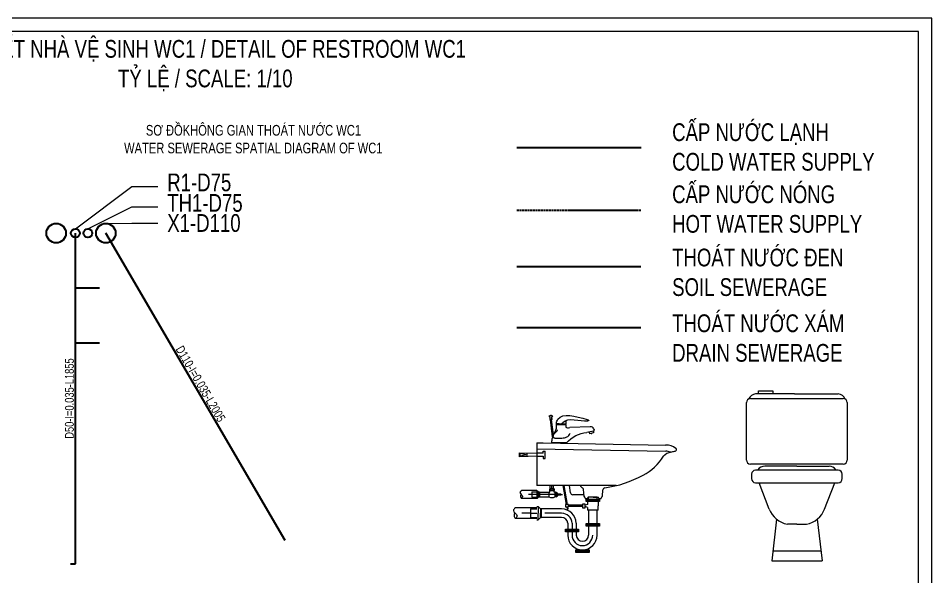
# Model space of a CAD drawing. Header units: millimetres. Extents: x -819040 to 60987, y -269988 to 131461.
# Drawn here: x -32618 to -6877, y -70318 to -54583 of the extents above; entities that cross this region are included whole.
import ezdxf
from ezdxf.xclip import XClip

# ---------------------------------------------------------------- set-up
doc = ezdxf.new("R2010")
doc.units = ezdxf.units.MM
doc.header["$XCLIPFRAME"] = 0
doc.linetypes.add('ACAD_ISO02W100', pattern=[15, 12, -3])
doc.linetypes.add('ACAD_ISO03W100', pattern=[30, 12, -18])
doc.layers.get('0').update_dxf_attribs({"lineweight": 9})
doc.layers.get('Defpoints').update_dxf_attribs({"lineweight": 9})
for name, color, linetype, lineweight in [('CAP LANH-CAT', 4, 'Continuous', 30), ('CAP LANH-CONTINOUS', 4, 'Continuous', 30), ('CAP NONG-HIDDEN', 1, 'ACAD_ISO02W100', 30), ('GHI CHU', 51, 'Continuous', 9), ('GHI CHU @ 10', 51, 'Continuous', 9), ('GHI CHU @ 100', 51, 'Continuous', 9), ('HOP KI THUAT', 11, 'Continuous', 9), ('KHUNG GIAY-A2', 7, 'Continuous', 9), ('KICH THUOC', 21, 'Continuous', 13), ('KICH THUOC @ 10', 21, 'Continuous', 13), ('THOAT HOI-CONTINOUS', 2, 'Continuous', 30), ('THOAT RUA-CONTINOUS', 3, 'Continuous', 30), ('THOAT RUA-MIENG BAT', 3, 'ONG_THOAT', 30), ('THOAT XI-CONTINOUS', 6, 'Continuous', 30), ('THOAT XI-MIENG BAT', 6, 'ONG_THOAT', 30), ('XCLIP', 51, 'ACAD_ISO03W100', 9)]:
    doc.layers.add(name, color=color, linetype=linetype, lineweight=lineweight)
doc.styles.add('KICH THUOC', font='arial.ttf', dxfattribs={"width": 0.75})
doc.styles.get("Standard").update_dxf_attribs({"font": 'arial.ttf', "width": 0.75})
doc.styles.add('TCVN-10', font='arial.ttf', dxfattribs={"width": 0.75, "height": 10})
doc.styles.add('TCVN-2.5', font='arial.ttf', dxfattribs={"width": 0.75, "height": 2.5})
doc.linetypes.add('ONG_THOAT', pattern='A,6,-1,[")",Standard,S=2,R=0,X=-0.466667,Y=-1],-0.2', length=7.2)
doc.dimstyles.new('TCVN-2.5', dxfattribs={"dimtxt": 2.5, "dimasz": 1.2, "dimexe": 1.2, "dimexo": 0, "dimgap": 0.8, "dimtad": 1, "dimtoh": 1, "dimdec": 0, "dimzin": 0, "dimdsep": 46, "dimtxsty": 'KICH THUOC', "dimblk": 'ARCHTICK', "dimcen": 1.2, "dimdle": 1.2, "dimclrd": 31, "dimclre": 31, "dimclrt": 256, "dimadec": 0, "dimazin": 0, "dimtm": 1e-09, "dimtfac": 1, "dimtdec": 0, "dimtix": 1, "dimtofl": 0, "dimtmove": 0, "dimatfit": 2, "dimfxl": 7, "dimfxlon": 1, "dimtolj": 1, "dimtzin": 0, "dimlwd": -1, "dimlwe": -1, "dimarcsym": 1})
doc.dimstyles.new('TCVN-5 D-i-L', dxfattribs={"dimtxt": 5, "dimasz": 1.2, "dimexe": 1.2, "dimexo": 0, "dimgap": 0.8, "dimtad": 1, "dimtoh": 1, "dimdec": 0, "dimzin": 0, "dimdsep": 46, "dimtxsty": 'KICH THUOC', "dimblk": 'ARCHTICK', "dimcen": 1.2, "dimdle": 1.2, "dimse1": 1, "dimse2": 1, "dimsd1": 1, "dimsd2": 1, "dimclrd": 256, "dimclre": 256, "dimclrt": 256, "dimadec": 0, "dimazin": 0, "dimtm": 1e-09, "dimtfac": 1, "dimtdec": 0, "dimtofl": 0, "dimtmove": 1, "dimatfit": 2, "dimfxl": 1, "dimtolj": 1, "dimtzin": 0, "dimlwd": -1, "dimlwe": -1, "dimarcsym": 1})
pattern_1 = [(135, (254.425, 2073.632), (6.623436, 6.623436), [])]

# ---------------------------------------------------------------- blocks, each defined once
blk = doc.blocks.new('_ArchTick')
at = {"color": 0, "linetype": 'ByBlock', "const_width": 0.15}
blk.add_lwpolyline([(-0.5, -0.5), (0.5, 0.5)], dxfattribs=at)
blk = doc.blocks.new('chi_tiet_chau_rua-hc_canh')
h = blk.add_hatch()
h.set_pattern_fill('ANSI31', color=256, scale=74.935623, style=0)
h.set_pattern_definition(pattern_1)
h.paths.add_polyline_path([(92.7, 291.4), (93, 301.4), (58.4, 301.4), (58.4, 291.4)])
h.paths.add_polyline_path([(93, 301.4), (92.7, 291.4), (133.4, 291.4), (133.4, 301.4)])
h = blk.add_hatch()
h.set_pattern_fill('ANSI31', color=256, scale=74.935623, style=0)
h.set_pattern_definition(pattern_1)
h.paths.add_polyline_path([(133.3, 153.3), (133.3, 163.3), (87.9, 163.3), (87.5, 153.3)])
h.paths.add_polyline_path([(87.9, 163.3), (58.4, 163.3), (58.4, 153.3), (87.5, 153.3)])
h.paths.add_polyline_path([(16.4, 121.4), (16.4, 131.4), (-58.5, 131.4), (-58.5, 121.4)])
h = blk.add_hatch()
h.set_pattern_fill('ANSI31', color=256, scale=74.935623, style=0)
h.set_pattern_definition(pattern_1)
h.paths.add_polyline_path([(0, 5), (0, 15), (54.7, 15), (54.7, 5)])
h.paths.add_polyline_path([(54.7, 5), (54.7, 15), (74.9, 15), (74.9, 5)])
for p, q in [((-131.6, 769.5), (-150.9, 767.3)), ((-133.8, 749.7), (-144.4, 748.5)), ((-136.1, 749.5), (-142.1, 748.8)), ((-130.9, 651.1), (-142.1, 748.8)), ((-126.2, 662.8), (-136.1, 749.5)), ((-79.1, 723.3), (-109.1, 726.8)), ((-108.5, 719), (-109.1, 726.8)), ((-54.4, 723.4), (-79.1, 723.3)), ((-57.7, 719.5), (-57.9, 723.3)), ((-54.4, 723.4), (-54.4, 744.6)), ((-55.4, 719), (-109.9, 719)), ((81.8, 708.5), (-33.2, 704.1)), ((99.5, 683.2), (62.7, 676.1)), ((74.8, 678.4), (76.8, 669.1)), ((100.1, 673.6), (76.8, 669.1)), ((98.1, 683), (100.1, 673.6)), ((101.8, 696.4), (103.9, 691.3)), ((-218.9, 618.2), (-183.3, 618.2)), ((-218.8, 618.2), (-218.8, 376.8)), ((-183.3, 618.2), (506.5, 605.5)), ((-51.3, 617.9), (-136.8, 617.9)), ((-55.3, 617.9), (-127.4, 617.9)), ((-218.8, 584), (505.9, 570.6)), ((-184.3, 559.1), (-184.3, 571.7)), ((-184.3, 571.7), (-172.7, 571.7)), ((-172.7, 529.7), (-172.7, 571.7)), ((-273.7, 540.6), (-273.7, 560.8)), ((-184.3, 559.1), (-218.9, 559.1)), ((-218.9, 542.3), (-184.3, 542.3)), ((-184.3, 542.3), (-184.3, 529.7)), ((-184.3, 529.7), (-172.7, 529.7)), ((-36.1, 376.8), (-218.8, 376.8)), ((-143.5, 359), (-143.5, 376.8)), ((-134.4, 359), (-134.4, 376.8)), ((-125.2, 359), (-125.2, 376.8)), ((-72.3, 376.8), (-53.5, 269.9)), ((-67.5, 376.8), (-48.6, 269.9)), ((227.6, 376.8), (-37.3, 376.8)), ((-29.5, 336.3), (-36.1, 376.8)), ((-218.8, 348.6), (-306.1, 348.6)), ((-83.3, 327), (-266.4, 327)), ((-247.4, 341.3), (-218.8, 341.3)), ((-247.4, 341.3), (-247.4, 312.3)), ((-247.4, 312.3), (-218.8, 312.3)), ((-218.8, 347.9), (-214.9, 347.9)), ((-218.8, 347.9), (-218.8, 305.7)), ((-214.9, 347.9), (-214.9, 326.8)), ((-207.8, 340.5), (-214.9, 347.9)), ((-214.9, 305.7), (-214.9, 326.8)), ((-214.9, 305.7), (-207.8, 313.1)), ((-204.6, 340.5), (-207.8, 340.5)), ((-207.8, 340.5), (-207.8, 326.8)), ((-207.8, 313.1), (-207.8, 326.8)), ((-207.8, 313.1), (-204.6, 313.1)), ((-204.6, 340.5), (-151.7, 340.5)), ((-204.6, 340.5), (-204.6, 313.1)), ((-204.6, 340.5), (-204.6, 313.1)), ((-204.6, 313.1), (-151.7, 313.1)), ((-151.7, 340.5), (-146.9, 340.5)), ((-151.7, 340.5), (-151.7, 313.1)), ((-121.8, 359), (-146.9, 359)), ((-134.4, 347.3), (-146.9, 347.3)), ((-146.9, 340.5), (-146.9, 347.3)), ((-121.8, 347.3), (-134.4, 347.3)), ((-121.8, 340.5), (-121.8, 347.3)), ((-113.3, 340.5), (-121.8, 340.5)), ((-117, 340.5), (-109.7, 340.5)), ((-117, 340.5), (-117, 313.1)), ((-109.7, 313.1), (-117, 313.1)), ((-109.7, 340.5), (-109.7, 313.1)), ((-109.7, 340.5), (-103.6, 333.8)), ((-109.7, 313.1), (-103.6, 319.8)), ((-103.6, 326.8), (-103.6, 333.8)), ((-103.6, 330.3), (-85.8, 330.3)), ((-103.6, 326.8), (-103.6, 319.8)), ((-85.8, 323.7), (-103.6, 323.7)), ((-83.3, 327), (-75.2, 327)), ((45.9, 325.5), (-16.7, 325.5)), ((46.6, 317.7), (43.4, 355.1)), ((66, 304.7), (68, 309.6)), ((98.4, 311.2), (70.4, 311.2)), ((119.9, 311.2), (71.9, 311.2)), ((71.9, 301.4), (71.9, 311.2)), ((98.4, 311.2), (126.5, 311.2)), ((119.9, 301.4), (119.9, 311.2)), ((130.8, 304.7), (128.9, 309.6)), ((150.2, 317.7), (153.2, 352.7)), ((-218.8, 304.9), (-306.1, 304.9)), ((-218.8, 305.7), (-214.9, 305.7)), ((-218.8, 259), (-212, 259)), ((-212, 259), (-199.5, 245.9)), ((-212, 259), (-212, 222)), ((37.8, 265.8), (-41.6, 265.8)), ((37.8, 258.8), (-41.6, 258.8)), ((37.8, 272.8), (37.8, 251.7)), ((52.6, 272.8), (37.8, 272.8)), ((52.6, 251.7), (52.6, 272.8)), ((66.2, 270.3), (52.6, 265.9)), ((66.2, 254.2), (52.6, 258.6)), ((54.2, 304.7), (66, 304.7)), ((58.4, 301.4), (133.4, 301.4)), ((58.4, 286.4), (58.4, 301.4)), ((133.4, 291.4), (58.4, 291.4)), ((133.4, 286.4), (58.4, 286.4)), ((125.6, 286.4), (125.6, 262.3)), ((125.6, 238.2), (125.6, 262.3)), ((130.8, 304.7), (142.6, 304.7)), ((133.4, 301.4), (133.4, 286.4)), ((-218.8, 252.4), (-340, 252.4)), ((-254.1, 222), (-304.6, 222)), ((-254.1, 245.9), (-218.8, 245.9)), ((-254.1, 245.9), (-254.1, 198)), ((-254.1, 222), (-218.8, 222)), ((-254.1, 222), (-254.1, 222)), ((-254.1, 222), (-254.1, 222)), ((-212, 184.9), (-212, 222)), ((-194, 245.9), (-199.5, 245.9)), ((-199.5, 245.9), (-199.5, 222)), ((-199.5, 198), (-199.5, 222)), ((-194, 245.9), (-194, 198)), ((-79.4, 245.3), (-194, 245.3)), ((-79.4, 221.3), (-173.9, 221.3)), ((-51.1, 256.4), (-48.6, 242.6)), ((-44, 243.5), (-48.6, 242.6)), ((-46.2, 256.4), (-44, 243.5)), ((37.8, 251.7), (52.6, 251.7)), ((125.6, 238.2), (66.2, 238.2)), ((71.9, 238.2), (71.9, 163.3)), ((119.9, 163.3), (119.9, 238.2)), ((-218.8, 191.6), (-340, 191.6)), ((-254.1, 198), (-218.8, 198)), ((-218.8, 184.9), (-212, 184.9)), ((-212, 184.9), (-199.5, 198)), ((-199.5, 198), (-194, 198)), ((-79.4, 197.3), (-194, 197.3)), ((-45.1, 165.3), (-45.1, 131.4)), ((-21, 165.3), (-21, 131.4)), ((3, 165.3), (3, 131.4)), ((58.4, 163.3), (133.3, 163.3)), ((58.4, 148.3), (58.4, 163.3)), ((133.3, 163.3), (133.3, 148.3)), ((-58.5, 131.4), (16.4, 131.4)), ((-58.5, 116.4), (-58.5, 131.4)), ((16.4, 121.4), (-58.5, 121.4)), ((16.4, 116.4), (-58.5, 116.4)), ((-45, 116.4), (-45, 97.4)), ((-21, 116.4), (-21, 97.4)), ((3, 116.4), (3, 97.4)), ((16.4, 131.4), (16.4, 116.4)), ((133.3, 153.3), (58.4, 153.3)), ((133.3, 148.3), (58.4, 148.3)), ((71.9, 148.3), (71.9, 97.4)), ((119.9, 97.4), (119.9, 148.3)), ((37.5, 62.9), (37.5, 62.9)), ((0, 0), (0, 15)), ((0, 15), (74.9, 15)), ((74.9, 5), (0, 5)), ((74.9, 0), (0, 0)), ((37.5, 39), (37.5, 39)), ((37.5, 15), (37.5, 15)), ((74.9, 15), (74.9, 0))]:
    blk.add_line(p, q)
for points in [[(64.9, 749.4), (67.9, 748.4), (70.5, 747.4), (72.3, 746.3), (73.4, 745.2), (73.6, 744.1), (72.7, 743.2), (70.7, 742.5), (67.3, 741.9)], [(-105.3, 690.3), (-105.5, 687.8), (-106.1, 685.6), (-107, 683.7), (-108.2, 682), (-109.7, 680.5), (-111.2, 679.1), (-112.9, 677.7), (-114.6, 676.3), (-116.2, 674.8), (-117.9, 673.3), (-119.4, 671.6), (-120.9, 670), (-122.3, 668.3), (-123.6, 666.7), (-124.7, 665.1), (-125.7, 663.5), (-126.5, 662), (-127.2, 660.6), (-127.7, 659.2), (-128.1, 657.9), (-128.3, 656.6), (-128.4, 655.4), (-128.3, 654.1), (-128.1, 652.9), (-127.8, 651.8), (-127.3, 650.6), (-126.6, 649.5), (-125.6, 648.4), (-124.3, 647.4), (-122.6, 646.5), (-120.4, 645.6), (-117.7, 644.9), (-114.5, 644.3), (-110.8, 643.8), (-106.5, 643.5), (-101.7, 643.3), (-96.5, 643.3), (-90.8, 643.5), (-84.7, 643.9), (-78.2, 644.5), (-71.3, 645.3), (-64.3, 646.5), (-57.3, 648.3), (-50.6, 650.9), (-44.5, 654.4), (-39.1, 659), (-34.6, 664.9), (-31.4, 672.3)], [(-218.9, 542.3), (-316.7, 539.3), (-316.7, 562.1), (-218.9, 559.1)], [(66.2, 286.4), (66.2, 270.3)], [(66.2, 254.2), (66.2, 238.2)]]:
    blk.add_lwpolyline(points)
blk.add_lwpolyline([(-51.3, 617.9, -0.204183), (62.7, 676.1)], format="xyb")
for points in [[(-273.7, 550.7), (-313.7, 542.3), (-313.7, 559.1), (-273.7, 550.7)], [(-41.6, 269.9), (-58.1, 269.9), (-58.1, 256.4), (-41.6, 256.4)]]:
    blk.add_lwpolyline(points, close=True)
for centre, radius in [((-134.4, 353.1), 4.98), ((-113.4, 335.5), 2.73), ((-113.4, 318.1), 2.73)]:
    blk.add_circle(centre, radius)
for centre, radius, start, end in [((-139.5, 752.6), 18.7, 65.1138, 127.8738), ((-159.3, 753.9), 15.8, 340.1768, 58.1722), ((-120.5, 758.3), 15.8, 134.8154, 212.8108), ((83.6, 688.9), 19.7, 22.3232, 95.2136), ((98.4, 689), 5.9, 280.9248, 22.3232), ((508.4, 511.6), 93.9, 52.9609, 91.1594), ((508.4, 511.6), 59.1, 64.7423, 91.1594), ((560.3, 580.3), 7.77, 293.3025, 52.9609), ((241.2, 699.4), 297.9, 297.6615, 328.3428), ((550.8, 489.2), 77.7, 101.4566, 136.1097), ((71.7, 1005.4), 647.7, 278.2159, 298.3725), ((93, 438.2), 92, 221.8945, 233.4324), ((30.5, 354), 13, 4.8991, 53.4324), ((166.1, 351.6), 13, 98.2159, 175.1009), ((-296.8, 316.5), 14.9, 135.7581, 231.5596), ((-134.4, 350.2), 40.9, 244.9582, 295.0418), ((-135.8, 353.1), 12.5, 152.3432, 207.6568), ((-132.9, 353.1), 12.5, 332.3432, 27.6568), ((-86.8, 327), 3.44, 286.2708, 73.7292), ((-16.7, 338.4), 13, 189.2662, 270), ((33.7, 303.2), 19.4, 7.9934, 48.4459), ((70.4, 308.6), 2.59, 90, 158.1986), ((126.5, 308.6), 2.59, 21.8014, 90), ((163.1, 303.2), 19.4, 131.5541, 172.0066), ((54.2, 306), 1.3, 187.9934, 270), ((142.6, 306), 1.3, 270, 352.0066), ((-327.2, 207.8), 20.7, 135.7581, 231.5596), ((-79.4, 162.8), 82.4, 1.7292, 90), ((-79.4, 162.8), 58.4, 2.439, 90), ((-79.4, 162.8), 34.5, 4.138, 90), ((37.5, 97.4), 34.5, 0, 0), ((37.5, 97.4), 82.4, 180, 270), ((37.5, 97.4), 58.4, 180, 270), ((37.5, 97.4), 34.5, 180, 270), ((37.5, 97.4), 82.4, 270, 0), ((37.5, 97.4), 34.5, 270, 0), ((37.5, 97.4), 58.4, 270, 0)]:
    blk.add_arc(centre, radius, start, end)
for centre in [(-143.5, 352.9), (-125.2, 352.9), (-113.4, 326.8)]:
    blk.add_ellipse(centre, major_axis=(0, -5.03), ratio=0.589621)
for points, knots in [([(-109.1, 726.8), (-108, 736), (-84.9, 792.2), (-4.2, 769.2), (64.9, 749.4)], [60.22347, 60.22347, 60.22347, 60.22347, 130.295464, 552.2368, 552.2368, 552.2368, 552.2368]), ([(-79.1, 723.3), (-76.2, 729.1), (-46.4, 765.8), (22.8, 739.9), (67.3, 741.9)], [74.135585, 74.135585, 74.135585, 74.135585, 94.783412, 433.510569, 433.510569, 433.510569, 433.510569]), ([(535.4, 565.4), (545.3, 568.2), (551.6, 569.5), (560.6, 572), (563.4, 573.2)], [0, 0, 0, 0, 14.791988, 20.421836, 20.421836, 20.421836, 20.421836])]:
    blk.add_open_spline(points, degree=3, knots=knots)
for points in [[(-109.9, 719), (-112.3, 692.5), (-119.8, 675.8), (-133, 644.1), (-136.8, 617.9)], [(-55.4, 719), (-55.2, 706.4), (-33.2, 704.1)], [(-306.1, 348.6), (-314.4, 337.5), (-299.4, 315), (-306.1, 304.9)], [(-340, 252.4), (-351.6, 236.9), (-330.8, 205.6), (-340, 191.6)]]:
    blk.add_spline(points, degree=3)
at = {"color": 0, "linetype": 'ByBlock'}
blk.add_point((88.5, 671.4), dxfattribs=at)
blk = doc.blocks.new('A$C59DF07E6')
at = {"linetype": 'ByBlock'}
for p, q in [((237.4, 827.9), (45, 827.9)), ((60.3, 842.9), (130.3, 842.9)), ((60.3, 827.9), (60.3, 842.9)), ((130.3, 827.9), (60.3, 827.9)), ((130.3, 842.9), (130.3, 827.9)), ((237.4, 827.9), (454.2, 827.9)), ((0, 500), (0, 785)), ((20, 805), (480, 805)), ((500, 785), (500, 500)), ((480, 480), (20, 480)), ((250, 470), (90.3, 470)), ((250, 470), (409.7, 470)), ((25, 430), (25, 408)), ((455, 450), (45, 450)), ((56.9, 452.1), (55.6, 450)), ((475, 408), (475, 430)), ((45, 388), (455, 388)), ((112.4, 257.3), (62.5, 388)), ((387.6, 257.3), (437.5, 388)), ((148.7, 207), (125.4, 0)), ((250, 182.4), (202.8, 182.4)), ((250, 182.4), (297.2, 182.4)), ((351.3, 207), (374.6, 0)), ((130.6, 50), (369.4, 50)), ((125.4, 0), (374.6, 0))]:
    blk.add_line(p, q, dxfattribs=at)
for centre, radius, start, end in [((51.5, 782.4), 45.9, 98.0355, 154.2062), ((448.5, 782.4), 45.9, 25.7938, 81.9645), ((20, 785), 20, 90, 180), ((480, 785), 20, 0, 90), ((20, 500), 20, 180, 270), ((480, 500), 20, 270, 0), ((90.3, 430), 40, 90, 146.4991), ((409.7, 430), 40, 33.5009, 90), ((45, 430), 20, 90, 180), ((45, 408), 20, 180, 270), ((455, 430), 20, 0, 90), ((455, 408), 20, 270, 0), ((223.4, 299.3), 118.7, 200.7366, 259.9985), ((276.6, 299.3), 118.7, 280.0015, 339.2634)]:
    blk.add_arc(centre, radius, start, end, dxfattribs=at)
blk = doc.blocks.new('*D292')
at = {"layer": 'Defpoints', "color": 0, "transparency": 16777216}
for p in [(3523.6, 4754.1), (3523.6, 4754.1), (3523.6, 2890.2)]:
    blk.add_point(p, dxfattribs=at)
at = {"layer": 'KICH THUOC', "transparency": 16777216, "insert": (3490, 3822.2), "char_height": 50, "attachment_point": 5, "rotation": 90, "style": 'KICH THUOC'}
blk.add_mtext('\\A1;D50-I=0.035-L1855', dxfattribs=at)
blk = doc.blocks.new('*D293')
at = {"layer": 'Defpoints', "color": 0, "transparency": 16777216}
for p in [(3695.3, 4754.1), (4705.3, 3021.9), (4705.3, 3021.9)]:
    blk.add_point(p, dxfattribs=at)
at = {"layer": 'KICH THUOC', "transparency": 16777216, "insert": (4229.3, 3904.9), "char_height": 50, "attachment_point": 5, "rotation": 300.2449, "style": 'KICH THUOC'}
blk.add_mtext('\\A1;D110-I=0.035-L2005', dxfattribs=at)
blk = doc.blocks.new('chi_tiet_thoat_nha_ve_sinh')
at = {"layer": 'CAP LANH-CAT'}
for centre in [(26780, 6640), (55, 2000), (6925, 2000), (7255, 2000), (14125, 2000)]:
    blk.add_circle(centre, 55, dxfattribs=at)
at = {"layer": 'GHI CHU'}
for p, q in [((481, 2263.7), (627.8, 2263.7)), ((481, 2148.2), (627.8, 2148.2)), ((481, 2056.2), (627.8, 2056.2))]:
    blk.add_line(p, q, dxfattribs=at)
for points in [[(163.3, 2025), (481, 2263.7), (481, 2263.7)], [(233.7, 2025), (481, 2148.2), (481, 2148.2)], [(335.6, 2055), (481, 2056.2)]]:
    blk.add_lwpolyline(points, dxfattribs=at)
at = {"layer": 'HOP KI THUAT'}
for p, q in [((26835, 6780), (26385, 6780)), ((26385, 6780), (26385, 6560)), ((26835, 6720), (26445, 6720)), ((26445, 6720), (26445, 6560))]:
    blk.add_line(p, q, dxfattribs=at)
at = {"layer": 'THOAT HOI-CONTINOUS'}
for centre in [(26608.3, 6640), (233.7, 2000), (6746.3, 2000), (7433.7, 2000), (13946.3, 2000)]:
    blk.add_circle(centre, 25, dxfattribs=at)
at = {"layer": 'THOAT RUA-CONTINOUS'}
for centre in [(26678.7, 6640), (163.3, 2000), (6816.7, 2000), (7363.3, 2000), (14016.7, 2000)]:
    blk.add_circle(centre, 25, dxfattribs=at)
at = {"layer": 'THOAT RUA-MIENG BAT'}
for p, q in [((26678.7, 5756.9), (26678.7, 7504.7)), ((26678.7, 7504.7), (26991.9, 7504.7)), ((26493.1, 5756.9), (27286.9, 5756.9)), ((163.3, 136.1), (163.3, 2000)), ((6809.3, 136), (6816.7, 2000)), ((7370.2, 136.2), (7363.3, 2000)), ((14009.3, 136.1), (14016.7, 2000)), ((298.8, 1689.8), (164.5, 1689.8)), ((6681.2, 1689.8), (6815.5, 1689.8)), ((7498.8, 1689.8), (7364.5, 1689.8)), ((13881.2, 1689.7), (14015.5, 1689.7)), ((300, 1380), (165.7, 1380)), ((6680, 1380), (6814.3, 1380)), ((7500, 1380), (7365.7, 1380)), ((13880, 1380), (14014.3, 1380)), ((136.1, 136.1), (163.3, 136.1)), ((6809.3, 136), (6843.9, 136.1)), ((7336.1, 136.1), (7370.2, 136.2)), ((14043.9, 136.1), (14009.3, 136.1))]:
    blk.add_line(p, q, dxfattribs=at)
at = {"layer": 'THOAT XI-CONTINOUS'}
for centre in [(26500, 6640), (335, 2000), (6645, 2000), (7535, 2000), (13845, 2000)]:
    blk.add_circle(centre, 55, dxfattribs=at)
at = {"layer": 'THOAT XI-MIENG BAT'}
for p, q in [((26546.5, 7064.8), (26500, 6640)), ((27233.5, 7064.8), (26500, 6640)), ((1345, 267.8), (335, 2000)), ((5635, 267.8), (6645, 2000)), ((8545, 267.8), (7535, 2000)), ((12835, 267.8), (13845, 2000))]:
    blk.add_line(p, q, dxfattribs=at)
at = {"layer": 'GHI CHU @ 100', "char_height": 100, "style": 'TCVN-2.5'}
for s, insert, attachment_point in [('R5', (27163.6, 6277.5), 7), ('X5', (26137.7, 6211.9), 9), ('TH5', (26235, 6064.4), 9), ('R2', (6432.5, 2738.7), 9), ('R3', (7702.7, 2853.4), 1), ('R4', (13566.5, 2713.5), 9), ('TH3', (7864, 2692.3), 1), ('TH2', (6285.6, 2561.5), 9), ('TH4', (13482.6, 2480.9), 9), ('X2', (6278.1, 2335.9), 9), ('X3', (7998.5, 2457.4), 1), ('X4', (13310.3, 2280.8), 9), ('R1-D75', (681, 2336.1), 1), ('TH1-D75', (681, 2220.6), 1), ('X1-D110', (681, 2107.3), 1)]:
    blk.add_mtext(s, dxfattribs=dict(at, insert=insert, attachment_point=attachment_point))
at = {"layer": 'GHI CHU @ 100', "annotation_type": 0, "has_hookline": 1}
for points, hookline_direction, text_width in [([(26528.6, 6593), (26337.7, 6261.9), (26217.7, 6261.9)], 1, 123.5), ([(26601.3, 6615), (26435, 6114.4), (26315, 6114.4)], 1, 191.3), ([(26695.7, 6621.7), (26963.6, 6327.5), (27083.6, 6327.5)], 0, 121.5), ([(6816.7, 2025), (6632.5, 2788.7), (6512.5, 2788.7)], 1, 120.2), ([(7363.3, 2025), (7502.7, 2803.4), (7622.7, 2803.4)], 0, 120.9), ([(14016.7, 2025), (13766.5, 2763.5), (13646.5, 2763.5)], 1, 120.6), ([(7433.7, 2025), (7664, 2642.3), (7784, 2642.3)], 0, 190.7), ([(6746.3, 2025), (6485.6, 2611.5), (6365.6, 2611.5)], 1, 190), ([(13946.3, 2025), (13682.6, 2530.9), (13562.6, 2530.9)], 1, 190.4), ([(6645, 2055), (6478.1, 2385.9), (6358.1, 2385.9)], 1, 122.2), ([(7535, 2055), (7798.5, 2407.4), (7918.5, 2407.4)], 0, 122.9), ([(13845, 2055), (13510.3, 2330.8), (13390.3, 2330.8)], 1, 122.6)]:
    blk.add_leader(points, dimstyle='TCVN-2.5', override={"dimscale": 100, "dimgap": 0.8, "dimtad": 0}, dxfattribs=dict(at, hookline_direction=hookline_direction, text_width=text_width))
blk = doc.blocks.new('ban_ve_chi_tiet_nha_ve_sinh')
at = {"layer": 'CAP LANH-CONTINOUS'}
blk.add_line((6011.1, 5236.7), (6711.9, 5236.7), dxfattribs=at)
at = {"layer": 'CAP NONG-HIDDEN'}
blk.add_line((6011.1, 4883.2), (6709.5, 4883.2), dxfattribs=at)
at = {"layer": 'THOAT RUA-MIENG BAT'}
blk.add_line((6011.1, 4221.6), (6709.5, 4221.6), dxfattribs=at)
at = {"layer": 'THOAT XI-MIENG BAT'}
blk.add_line((6011.1, 4565.3), (6709.5, 4565.3), dxfattribs=at)
at = {"layer": 'GHI CHU', "xscale": 1.136479729411761, "yscale": 1.136479729411761, "zscale": 1.136479729411761}
blk.add_blockref('A$C59DF07E6', (7305.7, 2907.1), dxfattribs=at)
at = {"layer": 'GHI CHU'}
blk.add_blockref('chi_tiet_chau_rua-hc_canh', (6343.5, 2954.6), dxfattribs=at)
at = {"layer": 'XCLIP'}
ref = blk.add_blockref('chi_tiet_thoat_nha_ve_sinh', (3360.3, 2754.1), dxfattribs=at)
XClip(ref).set_block_clipping_path([(-219.9999999824, -220.0000000069), (1930.0000000177, 2358.9091650263)])
at = {"layer": 'GHI CHU', "attachment_point": 1, "style": 'TCVN-10'}
for s, insert, char_height, width in [('\\pi642.14624;SƠ ĐỒKHÔNG GIAN THOÁT NƯỚC WC1\\P\\pi519.24037;WATER SEWERAGE SPATIAL DIAGRAM OF WC1', (3278.8, 5363.8), 60, 2482.717), ('CẤP NƯỚC LẠNH\\PCOLD WATER SUPPLY', (6886.8, 5373.1), 100, 1386.408), ('CẤP NƯỚC NÓNG\\PHOT WATER SUPPLY', (6886.8, 5023.2), 100, 1483.147), ('THOÁT NƯỚC ĐEN\\PSOIL SEWERAGE', (6886.8, 4666.9), 100, 969.952), ('THOÁT NƯỚC XÁM\\PDRAIN SEWERAGE', (6886.8, 4296.3), 100, 975.813)]:
    blk.add_mtext(s, dxfattribs=dict(at, insert=insert, char_height=char_height, width=width))
at = {"layer": 'GHI CHU @ 10', "insert": (2792.5, 5842.7), "char_height": 100, "attachment_point": 1, "style": 'TCVN-10'}
blk.add_mtext_dynamic_manual_height_columns('\\pi10.5906;CHI TIẾT NHÀ VỆ SINH WC1 / DETAIL OF RESTROOM WC1\\P\\pi971.13801;TỶ LỆ / SCALE: 1/10', width=2919.015, gutter_width=500, heights=[0], dxfattribs=at)
at = {"layer": 'KICH THUOC @ 10'}
for p1, p2, text, picture, middle in [((3523.6, 2890.2), (3523.6, 4754.1), 'D50-I=0.035-L1855', '*D292', (3490, 3822.2)), ((3695.3, 4754.1), (4705.3, 3021.9), 'D110-I=0.035-L2005', '*D293', (4229.3, 3904.9))]:
    dim = blk.add_aligned_dim(p1=p1, p2=p2, distance=0, text=text, dimstyle='TCVN-5 D-i-L', override={"dimscale": 10, "dimpost": 'D-i=-L<>', "dimtix": 0, "dimtofl": 0, "dimtmove": 1, "dimatfit": 2}, dxfattribs=at)
    dim.commit()
    dim.dimension.update_dxf_attribs({"geometry": picture, "text_midpoint": middle})

msp = doc.modelspace()

# ---------------------------------------------------------------- linework, layer by layer
at = {"layer": 'KHUNG GIAY-A2'}
for points in [[(-51427.5, -86083.2), (-6877.5, -86083.2), (-6877.5, -54583.2), (-51427.5, -54583.2)], [(-49552.5, -85708.2), (-7252.5, -85708.2), (-7252.5, -54958.2), (-49552.5, -54958.2)]]:
    msp.add_lwpolyline(points, close=True, dxfattribs=at)

# ---------------------------------------------------------------- block references
at = {"layer": 'GHI CHU', "xscale": 5, "yscale": 5, "zscale": 5}
msp.add_blockref('ban_ve_chi_tiet_nha_ve_sinh', (-48626.5, -84408.2), dxfattribs=at)

doc.saveas('drawing.dxf')
